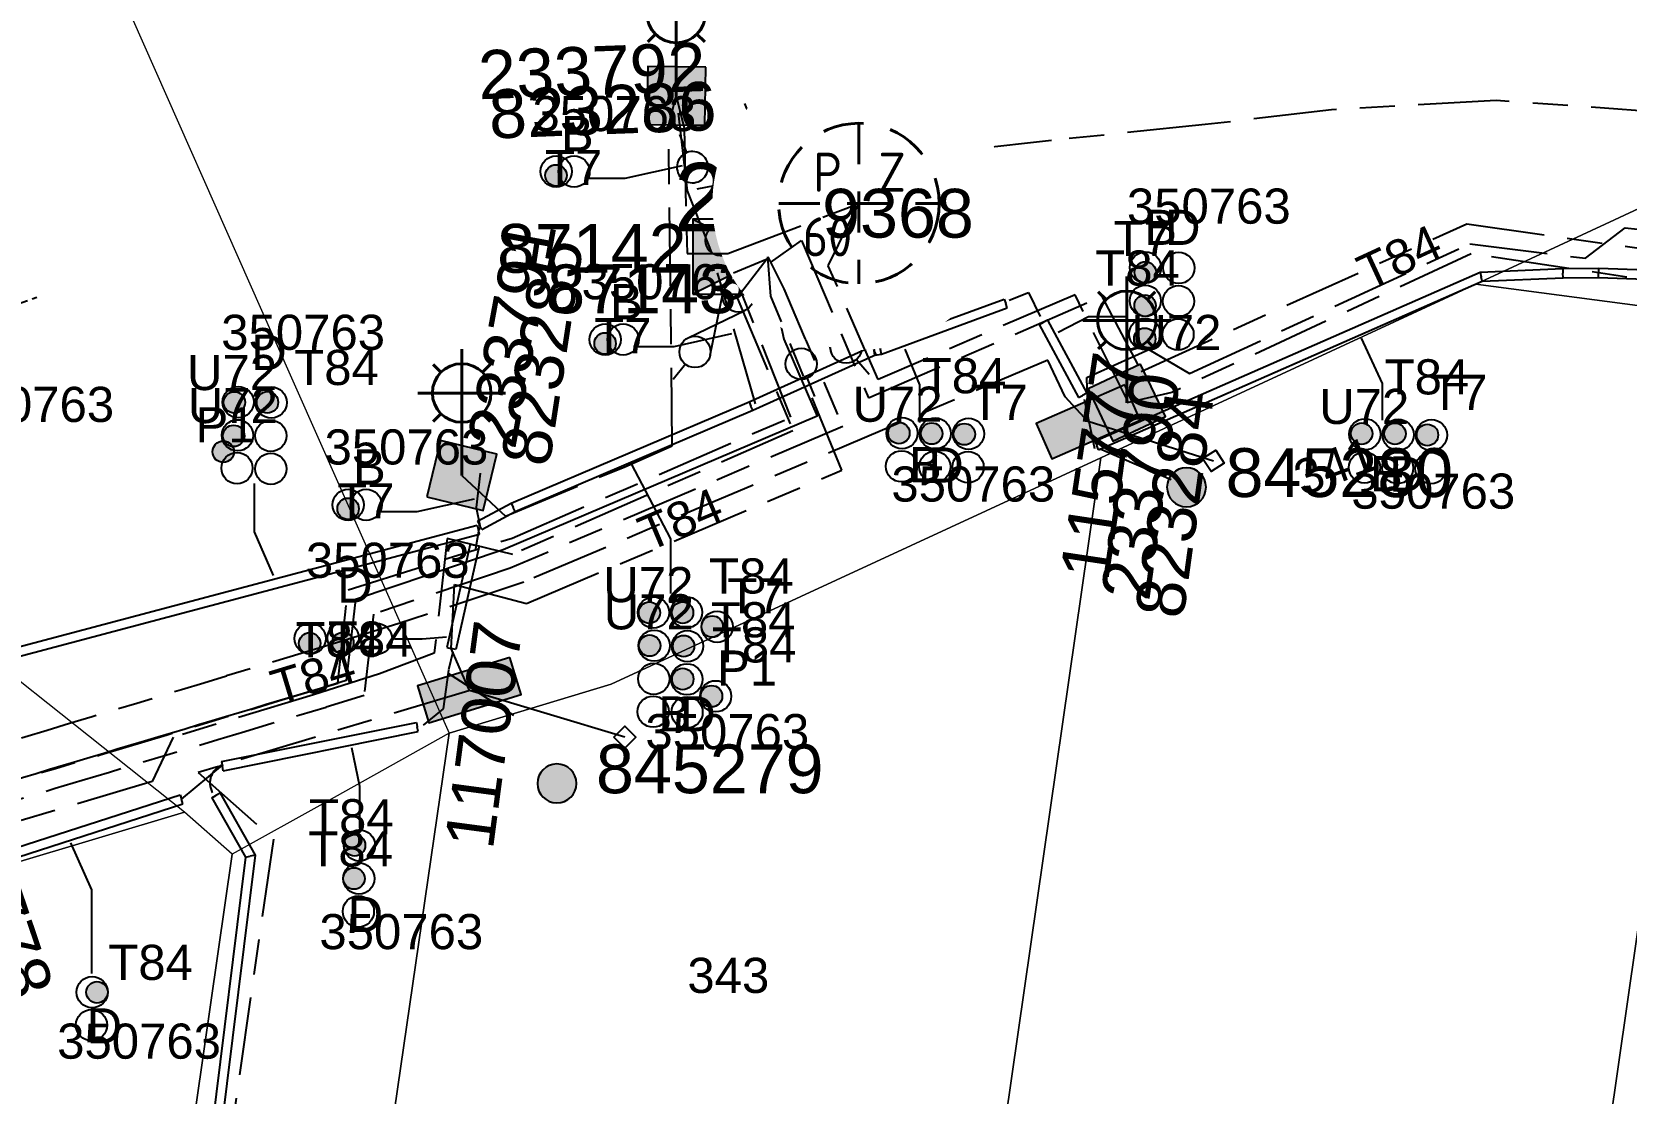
# Model space of a CAD drawing. Header units: metres. Extents: x 259786 to 261372, y 6264838 to 6265913.
# Drawn here: x 260661.5 to 260743.1, y 6265496.1 to 6265550.4 of the extents above; entities that cross this region are included whole.
import ezdxf
from ezdxf.enums import TextEntityAlignment as Align

# ---------------------------------------------------------------- set-up
doc = ezdxf.new("R2010")
doc.units = ezdxf.units.M
for name, pattern in [('Cable Exist UG', [8.2, 4, -1.2, 1.8, -1.2]), ('Dash', [5, 3, -2]), ('DASHED', [0.75, 0.5, -0.25])]:
    doc.linetypes.add(name, pattern=pattern)
doc.layers.get('0').update_dxf_attribs({"color": 6})
doc.layers.add('Cadastre Land Parcels_SP_EXT', color=9, linetype='Continuous', lineweight=5)
doc.layers.add('Cadastre Roads_SP_EXT', color=9, linetype='Continuous', lineweight=5)
for name, color, linetype in [('Duct_SP_EXT', 7, 'Continuous'), ('Equip_HV_EXT', 7, 'Continuous'), ('Equip_LV_EXT', 7, 'Continuous'), ('Equip_SL_EXT', 7, 'Continuous'), ('Equip_SP_SL_EXT', 7, 'Continuous'), ('Mains_HV_EXT', 7, 'Continuous'), ('Mains_LV_EXT', 7, 'Continuous'), ('Mains_SL_EXT', 7, 'Continuous'), ('Services_SP_EXT', 7, 'Continuous'), ('Sub_SP_EXT', 7, 'Continuous'), ('SupportsOH_SP_TR_HV_LV_SL_EXT', 7, 'Continuous'), ('SupportsUG_SP_LV_EXT', 7, 'Continuous'), ('SupportsUG_SP_LV_SL_EXT', 7, 'Continuous'), ('Trench_SP_EXT', 7, 'Continuous')]:
    doc.layers.add(name, color=color, linetype=linetype)
doc.layers.add('UNKNOWN_FEATURES', color=1, linetype='DASHED', plot=False)
doc.styles.add('COLUMN_LABEL', font='arial.ttf')
doc.styles.add('iecARIAL', font='arial.ttf', dxfattribs={"height": 2})
doc.styles.add('IESYMBOL1', font='isocp.shx')
doc.styles.add('POLE_LABEL', font='arial.ttf')
doc.styles.add('SLCP_LABEL', font='arial.ttf', dxfattribs={"height": 3.5})
doc.styles.get("Standard").update_dxf_attribs({"font": 'arial.ttf'})
doc.styles.add('SWITCH_LABEL', font='arial.ttf', dxfattribs={"height": 2.5})
doc.linetypes.add('Cable E UG', pattern='A,6,-0.5,["E",Standard,S=1.7,R=0,X=0.5,Y=-1],-2.9', length=9.4)

# ---------------------------------------------------------------- blocks, each defined once
blk = doc.blocks.new('SUB_PADMOUNT_EXT')
for points in [[(0, 0), (-3.84, 1.92), (-3.84, -1.92)], [(0, 0), (3.84, 1.92), (3.84, -1.92)]]:
    blk.add_hatch(color=256).paths.add_polyline_path(points)
for p, q in [((3.84, 1.92), (-3.84, -1.92)), ((-3.84, 1.92), (3.84, -1.92))]:
    blk.add_line(p, q)
blk.add_lwpolyline([(-3.84, -1.92), (3.84, -1.92), (3.84, 1.92), (-3.84, 1.92)], close=True)
for tag, height, flags, p in [('ASSET_NUM', 3.5, 8, (2, 2)), ('STREET_CODE', 0.2, 9, (1.5, 0)), ('OPERATING_VOLTAGE', 0.2, 9, (1.5, -0.6)), ('ORIENTATION', 0.2, 9, (1.5, -0.8)), ('CONSTRUCTED_VOLTAGE', 0.2, 9, (1.5, -0.2)), ('NO_PHASES', 0.2, 9, (1.5, -0.4)), ('OWNED_BY', 0.2, 9, (1.5, -1)), ('OPERATED_BY', 0.2, 9, (1.5, -1.2)), ('SECONDARY_VOLTAGE', 0.2, 9, (1.5, -1.6)), ('MAINTAINED_BY', 0.2, 9, (1.5, -1.4)), ('STATE', 0.2, 9, (1.5, -1.8)), ('SUBSTATION_TYPE', 0.2, 9, (1.5, -2.2)), ('USAGE', 0.2, 9, (1.5, -2.4)), ('PARENT', 0.2, 9, (1.5, -2)), ('STREETNAME', 0.2, 9, (1.5, -3)), ('SUBURB', 0.2, 9, (1.5, -3.2)), ('LEGEND', 0.2, 9, (1.5, -2.6)), ('LOCATION', 0.2, 9, (1.5, -2.8)), ('Z', 0.2, 1, (1.5, -3.6)), ('NOTES', 0.2, 9, (1.5, -3.4))]:
    blk.add_attdef(tag, text='', height=height, dxfattribs=dict(flags=flags)).set_placement(p, align=Align.MIDDLE_LEFT)
blk = doc.blocks.new('COLUMN_EXT')
blk.add_hatch(color=256).paths.add_polyline_path([(-1.485, 1.485), (-1.485, -1.485), (1.485, -1.485), (1.485, 1.485)])
blk.add_lwpolyline([(-1.485, -1.485), (1.485, -1.485), (1.485, 1.485), (-1.485, 1.485)], close=True)
for tag, height, style, flags, p in [('ASSET_NUM', 2.5, 'COLUMN_LABEL', 8, (2, 2)), ('STRUCTURE_PLANT_NUMBER', 0.2, 'POLE_LABEL', 9, (1.813, 0.031)), ('STREET_CODE', 0.2, 'COLUMN_LABEL', 9, (1.813, -0.2))]:
    blk.add_attdef(tag, text='', height=height, dxfattribs=dict(style=style, flags=flags)).set_placement(p, align=Align.MIDDLE_LEFT)
at = {"flags": 9}
for tag, p in [('OWNED_BY', (1.813, -0.6)), ('STATE', (1.813, -0.8)), ('COLUMN_TYPE', (1.813, -0.4)), ('STREETNAME', (1.813, -1.6)), ('USAGE', (1.813, -1)), ('LEGEND', (1.813, -1.2)), ('LOCATION', (1.813, -1.4)), ('SUBURB', (1.813, -1.8)), ('NOTES', (1.813, -2))]:
    blk.add_attdef(tag, text='', height=0.2, dxfattribs=at).set_placement(p, align=Align.MIDDLE_LEFT)
at = {"flags": 1}
blk.add_attdef('Z', (1.813, -2.351), '', height=0.2, dxfattribs=at)
blk = doc.blocks.new('PILLAR_EXT')
blk.add_hatch(color=256).paths.add_polyline_path([(-2.475, 0.99), (-2.475, -0.99), (2.475, -0.99), (2.475, 0.99)])
blk.add_lwpolyline([(-2.475, -0.99), (2.475, -0.99), (2.475, 0.99), (-2.475, 0.99)], close=True)
at = {"style": 'iecARIAL', "flags": 8}
blk.add_attdef('ASSET_NUM', (1.5, 3.5), '', height=2.5, dxfattribs=at)
for tag, p, flags in [('OWNED_BY', (0, -0.2), 9), ('STATE', (0, -0.4), 9), ('SUPPORT_TYPE', (0, -0.6), 9), ('USAGE', (0, -0.8), 9), ('LEGEND', (0, -1), 9), ('STREETNAME', (0, -1.8), 9), ('LOCATION', (0, -1.2), 9), ('NOTES', (0, -1.4), 9), ('PARENT', (0, -1.6), 9), ('SUBURB', (0, -2), 1)]:
    blk.add_attdef(tag, p, '', height=0.2, dxfattribs=dict(flags=flags))
blk = doc.blocks.new('DUCT_EXT')
blk.add_circle((0, 0.8), 0.8)
at = {"flags": 1}
blk.add_attdef('Z', (0, 0), '', height=0.2, dxfattribs=at)
at = {"flags": 9}
for tag, p in [('DUCT_CODE', (0, 0)), ('XSECT_TYPE', (0, -0.2)), ('STATE', (0, -0.6)), ('FB_REFERENCE', (0, -0.4)), ('NOTES', (0, -0.8))]:
    blk.add_attdef(tag, text='', height=0.2, dxfattribs=at).set_placement(p, align=Align.MIDDLE_LEFT)
blk = doc.blocks.new('SL_LANTERN_EXT')
at = {"lineweight": 40}
for p, q in [((0, 1.968), (0, 6.468)), ((-1.459, 5.676), (-1.061, 5.278)), ((1.458, 5.676), (1.06, 5.278)), ((-2.25, 4.218), (2.25, 4.218)), ((-1.459, 2.759), (-1.061, 3.157)), ((0, 0), (0, 2.721)), ((1.458, 2.759), (1.06, 3.157))]:
    blk.add_line(p, q, dxfattribs=at)
blk.add_circle((0, 4.218), 1.5, dxfattribs=at)
at = {"style": 'iecARIAL', "flags": 8}
blk.add_attdef('ASSET_NUM', (1.5, 1.5), '', height=2.5, dxfattribs=at)
for tag, p, height, flags in [('CONSTRUCTED_VOLTAGE', (0.981, -0.653), 0.2, 9), ('CONTROL_TYPE', (0.981, -0.853), 0.2, 9), ('LNUMBER', (2.181, -3.253), 2.5, 8), ('OPERATING_VOLTAGE', (0.981, -1.653), 0.2, 9), ('LANTERN_PURPOSE', (0.981, -1.053), 0.2, 9), ('LANTERN_TYPE', (0.981, -1.253), 0.2, 9), ('NO_PHASES', (0.981, -1.453), 0.2, 9), ('ORIENTATION', (0.981, -1.853), 0.2, 9), ('OWNED_BY', (0.981, -2.053), 0.2, 9), ('STATE', (0.981, -2.253), 0.2, 9), ('USAGE', (0.981, -2.453), 0.2, 9), ('CEXIST', (0.981, -2.653), 0.2, 9), ('CNEW', (0.981, -2.853), 0.2, 9), ('CNUMBER', (0.981, -3.053), 0.2, 9), ('CREMOVE', (0.981, -3.253), 0.2, 9), ('CREPLACE', (0.981, -3.453), 0.2, 9), ('LKINGHEIGHT', (0.981, -3.653), 0.2, 9), ('LBRACKET', (0.981, -3.853), 0.2, 9), ('LBRACKETVOCAB', (0.981, -4.053), 0.2, 9), ('LCATEGORY', (0.981, -4.253), 0.2, 9), ('LCHARGE1', (0.981, -4.453), 0.2, 9), ('LCHARGE1PERCENT', (0.981, -4.653), 0.2, 9), ('LCHARGE2', (0.981, -4.853), 0.2, 9), ('LCHARGE2PERCENT', (0.981, -5.053), 0.2, 9), ('LCHARGE3', (0.981, -5.253), 0.2, 9), ('LCHARGE3PERCENT', (0.981, -5.453), 0.2, 9), ('LEXIST', (0.981, -5.653), 0.2, 9), ('LLAMP', (0.981, -5.853), 0.2, 9), ('LLAMPVOCAB', (0.981, -6.053), 0.2, 9), ('LMAST', (0.981, -6.253), 0.2, 9), ('LMASTVOCAB', (0.981, -6.453), 0.2, 9), ('LNEW', (0.981, -6.653), 0.2, 9), ('LANTNUMBER', (0.981, -6.853), 0.2, 9), ('LOUTREACH', (0.981, -7.253), 0.2, 9), ('LOUTREACHVOCAB', (0.981, -7.453), 0.2, 9), ('LRATECODE', (0.981, -7.653), 0.2, 9), ('LREMOVE', (0.981, -7.853), 0.2, 9), ('LREPLACE', (0.981, -8.053), 0.2, 9), ('LTYPE', (0.981, -8.253), 0.2, 9), ('LTYPEVOCAB', (0.981, -8.453), 0.2, 9), ('LEGEND', (0.981, -8.653), 0.2, 9), ('LOCATION', (0.981, -8.853), 0.2, 9), ('NOTES', (0.981, -9.053), 0.2, 9), ('STREETNAME', (0.981, -9.253), 0.2, 9), ('SUBURB', (0.981, -9.453), 0.2, 1)]:
    blk.add_attdef(tag, p, '', height=height, dxfattribs=dict(flags=flags))
blk = doc.blocks.new('CCP_EXT')
at = {"flags": 9}
for tag, p in [('USAGE', (0, -1.2)), ('LEGEND', (0, -1.4)), ('LIFE_SUPPORT', (0, -1.6)), ('STATE', (0, -1.8)), ('NOTES', (0, -2))]:
    blk.add_attdef(tag, text='', height=0.2, dxfattribs=at).set_placement(p, align=Align.MIDDLE_LEFT)
blk.add_wipeout([(0, 0.566), (0.566, 0), (0, -0.566), (-0.566, 0)])
blk.add_lwpolyline([(-0.566, 0), (0, 0.566), (0.566, 0), (0, -0.566), (-0.566, 0)])
at = {"flags": 1}
blk.add_attdef('Z', (0, 0), '', height=0.2, dxfattribs=at)
at = {"flags": 9}
for tag, p in [('CCP_TYPE', (0, 0)), ('OPERATING_VOLTAGE', (0, -0.6)), ('ORIENTATION', (0, -0.8)), ('CONSTRUCTED_VOLTAGE', (0, -0.2)), ('NO_PHASES', (0, -0.4)), ('OWNED_BY', (0, -1))]:
    blk.add_attdef(tag, text='', height=0.2, dxfattribs=at).set_placement(p, align=Align.MIDDLE_LEFT)
blk = doc.blocks.new('POLE_EXT')
blk.add_hatch(color=256).paths.add_polyline_path([(-1, 0, 1), (1, 0, 1)])
blk.add_lwpolyline([(-1, 0, 1), (1, 0, 1)], format="xyb", close=True)
for tag, height, flags, p in [('pNumber', 2.5, 8, (-17.84, 2.067)), ('OWNED_BY', 0.2, 9, (1.355, -0.4)), ('SPECIAL_USE', 0.2, 9, (1.355, -0.8)), ('PARENT', 0.2, 9, (1.355, -0.6)), ('cLV', 0.2, 9, (1.355, -1.4)), ('STATE', 0.2, 9, (1.355, -1)), ('hDepth', 0.2, 9, (1.355, -1.6)), ('USAGE', 0.2, 9, (1.355, -1.2)), ('cHV', 0.2, 9, (1.355, -2)), ('hDia', 0.2, 9, (1.355, -1.8)), ('LBRACKET', 0.2, 9, (1.355, -2.2)), ('LExisting', 0.2, 9, (1.355, -2.4)), ('LANTNUMBER', 0.2, 9, (1.355, -2.6)), ('LOther', 0.2, 9, (1.355, -2.8)), ('LRemove', 0.2, 9, (1.355, -3)), ('LEGEND', 0.2, 9, (1.355, -3.2)), ('cLinedev', 0.2, 9, (1.355, -3.4)), ('pExisting', 0.2, 9, (1.355, -3.8)), ('LOCATION', 0.2, 9, (1.355, -3.6)), ('PFNUMBER', 0.2, 9, (1.355, -4)), ('pFooting', 0.2, 9, (1.355, -4.4)), ('pNew', 0.2, 9, (1.355, -4.6)), ('pRelocate', 0.2, 9, (1.355, -5)), ('NEWPFNUMBER', 0.2, 9, (1.355, -4.2)), ('pRemove', 0.2, 9, (1.355, -5.2)), ('pReplace', 0.2, 9, (1.355, -5.4)), ('pStay', 0.2, 9, (1.355, -5.6)), ('pType', 0.2, 9, (1.355, -5.8)), ('cspan', 0.2, 9, (1.355, -6)), ('STREETNAME', 0.2, 9, (1.355, -6.2)), ('SUBURB', 0.2, 9, (1.355, -6.4)), ('NOTES', 0.2, 9, (1.355, -6.6)), ('OPERATED_BY', 0.2, 9, (1.355, -7.014)), ('MAINTAINED_BY', 0.2, 9, (1.355, -6.814))]:
    blk.add_attdef(tag, text='', height=height, dxfattribs=dict(flags=flags)).set_placement(p, align=Align.MIDDLE_LEFT)
at = {"style": 'POLE_LABEL'}
for tag, height, flags, p in [('ASSET_NUM', 2.5, 8, (2, 2)), ('STRUCTURE_PLANT_NUMBER', 0.2, 9, (1.355, 0.028)), ('STREET_CODE', 0.2, 9, (1.355, -0.2))]:
    blk.add_attdef(tag, text='', height=height, dxfattribs=dict(at, flags=flags)).set_placement(p, align=Align.MIDDLE_LEFT)
at = {"flags": 1}
blk.add_attdef('Z', (1.355, -7.328), '', height=0.2, dxfattribs=at)
blk = doc.blocks.new('LV_UG_DFUSE_CLOSED_EXT')
for points in [[(1, 0), (0, 0)], [(5.04, 0.726), (2.156, -0.717)], [(5.049, -0.707), (2.156, 0.717)], [(6.2, 0.013), (7.2, 0.013)]]:
    blk.add_lwpolyline(points)
for centre in [(1.8, 0), (5.4, 0.011)]:
    blk.add_circle(centre, 0.8)
at = {"flags": 9}
for tag, p in [('ACTUAL_STATUS', (0, 0)), ('OPERATING_VOLTAGE', (0, -0.6)), ('ORIENTATION', (0, -0.8)), ('CONSTRUCTED_VOLTAGE', (0, -0.2)), ('NO_PHASES', (0, -0.4)), ('STATE', (0, -1)), ('SWITCH_TYPE', (0, -1.2)), ('USAGE', (0, -1.4)), ('NOTES', (0, -1.6))]:
    blk.add_attdef(tag, text='', height=0.2, dxfattribs=at).set_placement(p, align=Align.MIDDLE_LEFT)
at = {"flags": 1}
blk.add_attdef('Z', (0, 0), '', height=0.2, dxfattribs=at)
blk = doc.blocks.new('LV_UG_DFUSE_OPEN_EXT')
for points in [[(1, 0), (0, 0)], [(6.2, 0.013), (7.2, 0.013)]]:
    blk.add_lwpolyline(points)
for centre in [(1.8, 0), (5.4, 0.011)]:
    blk.add_circle(centre, 0.8)
at = {"flags": 9}
for tag, p in [('ACTUAL_STATUS', (0, 0)), ('OPERATING_VOLTAGE', (0, -0.6)), ('ORIENTATION', (0, -0.8)), ('CONSTRUCTED_VOLTAGE', (0, -0.2)), ('NO_PHASES', (0, -0.4)), ('STATE', (0, -1)), ('SWITCH_TYPE', (0, -1.2)), ('USAGE', (0, -1.4)), ('NOTES', (0, -1.6))]:
    blk.add_attdef(tag, text='', height=0.2, dxfattribs=at).set_placement(p, align=Align.MIDDLE_LEFT)
at = {"flags": 1}
blk.add_attdef('Z', (0, 0), '', height=0.2, dxfattribs=at)
blk = doc.blocks.new('SWG_HOLEC_SU_EXT')
blk.add_line((1.8, -2), (5.8, -2))
for points in [[(1, 0), (0, 0)], [(6.6, 0), (7.6, 0)]]:
    blk.add_lwpolyline(points)
for points in [[(1.8, -0.8, 1), (1.8, 0.8, 1)], [(5.8, -0.8, 1), (5.8, 0.8, 1)]]:
    blk.add_lwpolyline(points, format="xyb", close=True)
at = {"style": 'SWITCH_LABEL', "flags": 8}
blk.add_attdef('ASSET_NUM', text='', height=2.5, rotation=179.95437, dxfattribs=at).set_placement((-2.4, 0), align=Align.MIDDLE_LEFT)
at = {"flags": 1}
blk.add_attdef('Z', (0, 0), '', height=0.2, dxfattribs=at)
at = {"flags": 9}
for tag, p in [('ACTUAL_STATUS', (0, -0.4)), ('CONSTRUCTED_VOLTAGE', (0, -0.6)), ('NO_PHASES', (0, -0.8)), ('OPERATING_VOLTAGE', (0, -1)), ('ORIENTATION', (0, -1.2)), ('OWNED_BY', (0, -1.4)), ('PARENT', (0, -1.6)), ('STATE', (0, -1.8)), ('SWITCH_TYPE', (0, -2)), ('USAGE', (0, -2.2)), ('LOCATION', (0, -2.4)), ('STREETNAME', (0, -2.6)), ('SUBURB', (0, -2.8)), ('NOTES', (0, -3))]:
    blk.add_attdef(tag, text='', height=0.2, dxfattribs=at).set_placement(p, align=Align.MIDDLE_LEFT)
at = {"style": 'SWITCH_LABEL', "flags": 9}
blk.add_attdef('STREET_CODE', text='', height=0.2, dxfattribs=at).set_placement((0, -0.2), align=Align.MIDDLE_LEFT)
blk = doc.blocks.new('CABLE_LARGE_EXT')
h = blk.add_hatch(color=256)
edge = h.paths.add_edge_path()
edge.add_arc((0, 0.55), 0.55, 0, 360)
blk.add_circle((0, 0.55), 0.55)
at = {"flags": 1}
blk.add_attdef('Z', (0, 0), '', height=0.2, dxfattribs=at)
at = {"flags": 9}
for tag, p in [('COND_CODE', (0, 0)), ('XSECT_SIZE', (0, -0.6)), ('STATE', (0, -0.4)), ('FB_REFERENCE', (0, -0.2)), ('NOTES', (0, -0.8))]:
    blk.add_attdef(tag, text='', height=0.2, dxfattribs=at).set_placement(p, align=Align.MIDDLE_LEFT)
blk = doc.blocks.new('SLCP_ZELL_EXT')
blk.add_wipeout([(-0.236, 7.5), (-0.706, 7.47), (-1.174, 7.411), (-1.637, 7.323), (-2.093, 7.206), (-2.542, 7.06), (-2.98, 6.887), (-3.407, 6.686), (-3.82, 6.459), (-4.218, 6.206), (-4.599, 5.929), (-4.962, 5.629), (-5.306, 5.306), (-5.629, 4.962), (-5.929, 4.599), (-6.206, 4.218), (-6.459, 3.82), (-6.686, 3.407), (-6.887, 2.98), (-7.06, 2.542), (-7.206, 2.093), (-7.323, 1.637), (-7.411, 1.174), (-7.47, 0.706), (-7.5, 0.236), (-7.5, -0.236), (-7.47, -0.706), (-7.411, -1.174), (-7.323, -1.637), (-7.206, -2.093), (-7.06, -2.542), (-6.887, -2.98), (-6.686, -3.407), (-6.459, -3.82), (-6.206, -4.218), (-5.929, -4.599), (-5.629, -4.962), (-5.306, -5.306), (-4.962, -5.629), (-4.599, -5.929), (-4.218, -6.206), (-3.82, -6.459), (-3.407, -6.686), (-2.98, -6.887), (-2.542, -7.06), (-2.093, -7.206), (-1.637, -7.323), (-1.174, -7.411), (-0.706, -7.47), (-0.236, -7.5), (0.236, -7.5), (0.706, -7.47), (1.174, -7.411), (1.637, -7.323), (2.093, -7.206), (2.542, -7.06), (2.98, -6.887), (3.407, -6.686), (3.82, -6.459), (4.218, -6.206), (4.599, -5.929), (4.962, -5.629), (5.306, -5.306), (5.629, -4.962), (5.929, -4.599), (6.206, -4.218), (6.459, -3.82), (6.686, -3.407), (6.887, -2.98), (7.06, -2.542), (7.206, -2.093), (7.323, -1.637), (7.411, -1.174), (7.47, -0.706), (7.5, -0.236), (7.5, 0.236), (7.47, 0.706), (7.411, 1.174), (7.323, 1.637), (7.206, 2.093), (7.06, 2.542), (6.887, 2.98), (6.686, 3.407), (6.459, 3.82), (6.206, 4.218), (5.929, 4.599), (5.629, 4.962), (5.306, 5.306), (4.962, 5.629), (4.599, 5.929), (4.218, 6.206), (3.82, 6.459), (3.407, 6.686), (2.98, 6.887), (2.542, 7.06), (2.093, 7.206), (1.637, 7.323), (1.174, 7.411), (0.706, 7.47), (0.236, 7.5)])
at = {"linetype": 'Dash', "lineweight": 40, "ltscale": 0.7}
for p, q in [((0, 4.109), (0, -4.109)), ((-4.109, 0), (4.109, 0))]:
    blk.add_line(p, q, dxfattribs=at)
blk.add_circle((0, 0), 4.109, dxfattribs=at)
at = {"lineweight": 40, "style": 'IESYMBOL1'}
for s, p in [('P', (-1.604, 0)), ('Z', (1.702, 0)), ('60', (-1.612, -3.312))]:
    blk.add_text(s, height=2, dxfattribs=at).set_placement(p, align=Align.BOTTOM_CENTER)
at = {"style": 'SLCP_LABEL'}
for tag, height, flags, p in [('ASSET_NUM', 2.5, 8, (2, 2)), ('STREET_CODE', 0.2, 9, (0, -0.2))]:
    blk.add_attdef(tag, text='', height=height, dxfattribs=dict(at, flags=flags)).set_placement(p, align=Align.MIDDLE_LEFT)
at = {"flags": 1}
blk.add_attdef('Z', (0, 0), '', height=0.2, dxfattribs=at)
at = {"flags": 9}
for tag, p in [('CONSTRUCTED_VOLTAGE', (0, -0.4)), ('CONTROL_TYPE', (0, -0.6)), ('NO_PHASES', (0, -0.8)), ('OPERATING_VOLTAGE', (0, -1)), ('ORIENTATION', (0, -1.2)), ('OWNED_BY', (0, -1.4)), ('USAGE', (0, -1.6)), ('STATE', (0, -2)), ('LOCATION', (0, -1.8)), ('NOTES', (0, -2.2))]:
    blk.add_attdef(tag, text='', height=0.2, dxfattribs=at).set_placement(p, align=Align.MIDDLE_LEFT)

msp = doc.modelspace()

# ---------------------------------------------------------------- linework, layer by layer
at = {"layer": 'Cadastre Land Parcels_SP_EXT', "linetype": 'Continuous'}
for points in [[(260748.951, 6265540.846), (260749.084, 6265541.722), (260745.285, 6265542.094), (260742.541, 6265540.816), (260735.432, 6265537.522), (260748.232, 6265535.831), (260748.951, 6265540.846)], [(260740.704, 6265483.316), (260742.284, 6265494.339), (260748.232, 6265535.831), (260735.432, 6265537.522), (260716.236, 6265528.63), (260708.712, 6265476.426), (260740.704, 6265483.316)], [(260768.281, 6265532.849), (260748.232, 6265535.831), (260742.284, 6265494.339), (260762.206, 6265491.397), (260768.281, 6265532.849)], [(260708.712, 6265476.426), (260716.236, 6265528.63), (260691.153, 6265517.026), (260682.851, 6265514.526), (260676.321, 6265469.468), (260708.712, 6265476.426)], [(260671.753, 6265508.314), (260669.304, 6265510.47), (260638.067, 6265501.126), (260647.625, 6265469.255), (260666.962, 6265475.089), (260671.753, 6265508.314)]]:
    msp.add_lwpolyline(points, close=True, dxfattribs=at)
at = {"layer": 'Cadastre Roads_SP_EXT', "linetype": 'Continuous'}
msp.add_lwpolyline([(260669.304, 6265510.47), (260653.877, 6265522.74), (260634.649, 6265538.034), (260595.058, 6265519.713), (260516.408, 6265496.573), (260528.885, 6265482.881), (260539.441, 6265471.298), (260540.366, 6265471.755), (260541.32, 6265472.149), (260542.298, 6265472.479), (260548.701, 6265474.393), (260557.464, 6265477.016), (260567.396, 6265479.987), (260577.618, 6265483.044), (260587.549, 6265486.015), (260597.77, 6265489.072), (260607.7, 6265492.042), (260617.923, 6265495.095), (260638.067, 6265501.126), (260669.304, 6265510.47)], close=True, dxfattribs=at)
msp.add_lwpolyline([(260608.452, 6265398.071), (260629.062, 6265407.991), (260670.1, 6265427.697), (260671.014, 6265432.948), (260672.993, 6265446.535), (260675.829, 6265466.073), (260676.321, 6265469.468), (260676.321, 6265469.468), (260682.851, 6265514.526), (260676.533, 6265510.989), (260671.753, 6265508.314), (260666.962, 6265475.089), (260662.429, 6265443.874), (260659.24, 6265439.53), (260648.25, 6265434.242), (260629.558, 6265425.253), (260611.687, 6265416.658)], dxfattribs=at)
at = {"layer": 'Duct_SP_EXT'}
for p, q in [((260735.654, 6265538.137), (260739.888, 6265538.32)), ((260735.654, 6265538.137), (260735.709, 6265537.9)), ((260739.888, 6265538.32), (260741.723, 6265538.337)), ((260739.888, 6265538.32), (260739.894, 6265538.08)), ((260739.901, 6265537.84), (260739.894, 6265538.08)), ((260741.717, 6265537.857), (260741.72, 6265538.097)), ((260741.723, 6265538.337), (260741.72, 6265538.097)), ((260741.723, 6265538.337), (260744.178, 6265538.259)), ((260735.764, 6265537.662), (260735.709, 6265537.9)), ((260735.764, 6265537.662), (260739.901, 6265537.84)), ((260739.901, 6265537.84), (260741.717, 6265537.857)), ((260741.717, 6265537.857), (260744.102, 6265537.781)), ((260704.882, 6265534.405), (260711.275, 6265536.748)), ((260705, 6265533.937), (260711.441, 6265536.298)), ((260711.275, 6265536.748), (260711.358, 6265536.523)), ((260711.441, 6265536.298), (260711.358, 6265536.523)), ((260713.069, 6265535.443), (260713.28, 6265535.557)), ((260713.491, 6265535.671), (260713.28, 6265535.557)), ((260713.491, 6265535.671), (260715.506, 6265531.931)), ((260713.069, 6265535.443), (260715.083, 6265531.704)), ((260698.214, 6265531.494), (260704.526, 6265534.344)), ((260698.411, 6265531.057), (260704.724, 6265533.907)), ((260704.526, 6265534.344), (260704.625, 6265534.126)), ((260704.591, 6265534.363), (260704.882, 6265534.405)), ((260704.591, 6265534.363), (260704.625, 6265534.126)), ((260704.724, 6265533.907), (260704.625, 6265534.126)), ((260704.659, 6265533.888), (260704.625, 6265534.126)), ((260704.659, 6265533.888), (260705, 6265533.937)), ((260704.882, 6265534.405), (260704.941, 6265534.171)), ((260705, 6265533.937), (260704.941, 6265534.171)), ((260686.029, 6265526.298), (260698.219, 6265531.496)), ((260698.214, 6265531.494), (260698.313, 6265531.275)), ((260698.219, 6265531.496), (260698.313, 6265531.275)), ((260715.083, 6265531.704), (260715.295, 6265531.817)), ((260715.506, 6265531.931), (260715.295, 6265531.817)), ((260686.237, 6265525.865), (260698.407, 6265531.055)), ((260698.407, 6265531.055), (260698.313, 6265531.275)), ((260698.411, 6265531.057), (260698.313, 6265531.275)), ((260715.921, 6265529.478), (260716.017, 6265529.258)), ((260716.114, 6265529.038), (260716.017, 6265529.258)), ((260684.308, 6265525.374), (260686.029, 6265526.298)), ((260684.535, 6265524.951), (260686.237, 6265525.865)), ((260686.029, 6265526.298), (260686.133, 6265526.081)), ((260686.237, 6265525.865), (260686.133, 6265526.081)), ((260684.293, 6265525.161), (260655.751, 6265517.582)), ((260684.293, 6265525.161), (260684.355, 6265524.929)), ((260684.308, 6265525.374), (260684.421, 6265525.163)), ((260684.416, 6265524.697), (260684.355, 6265524.929)), ((260684.535, 6265524.951), (260684.421, 6265525.163)), ((260684.416, 6265524.697), (260655.874, 6265517.118)), ((260683.925, 6265524.197), (260682.733, 6265518.91)), ((260684.393, 6265524.091), (260683.201, 6265518.804)), ((260683.925, 6265524.197), (260684.159, 6265524.144)), ((260684.393, 6265524.091), (260684.159, 6265524.144)), ((260682.733, 6265518.91), (260682.967, 6265518.857)), ((260683.201, 6265518.804), (260682.967, 6265518.857)), ((260671.194, 6265513.065), (260681.178, 6265515.071)), ((260681.178, 6265515.071), (260681.225, 6265514.836)), ((260671.289, 6265512.595), (260681.273, 6265514.6)), ((260681.273, 6265514.6), (260681.225, 6265514.836)), ((260671.194, 6265513.065), (260671.242, 6265512.83)), ((260671.289, 6265512.595), (260671.242, 6265512.83)), ((260656.01, 6265507.145), (260669.078, 6265511.36)), ((260669.078, 6265511.36), (260669.151, 6265511.132)), ((260669.225, 6265510.904), (260669.151, 6265511.132)), ((260670.705, 6265511.211), (260670.913, 6265511.329)), ((260670.705, 6265511.211), (260672.426, 6265508.177)), ((260671.122, 6265511.448), (260670.913, 6265511.329)), ((260671.122, 6265511.448), (260672.922, 6265508.276)), ((260656.157, 6265506.688), (260669.225, 6265510.904)), ((260672.426, 6265508.177), (260667.618, 6265469.437)), ((260672.922, 6265508.276), (260668.095, 6265469.378)), ((260672.426, 6265508.177), (260672.674, 6265508.226)), ((260672.922, 6265508.276), (260672.674, 6265508.226))]:
    msp.add_line(p, q, dxfattribs=at)
for points in [[(260689.78, 6265542.941), (260691.862, 6265542.941), (260694.81, 6265543.602)], [(260717.532, 6265535.849), (260715.591, 6265535.849), (260714.042, 6265535.034)], [(260692.295, 6265534.331), (260694.377, 6265534.331), (260697.325, 6265534.991)], [(260730.654, 6265530.547), (260730.654, 6265532.431), (260729.579, 6265534.756)], [(260706.963, 6265530.431), (260706.963, 6265532.352), (260706.21, 6265534.195)], [(260694.214, 6265521.672), (260694.214, 6265524.477), (260692.197, 6265528.321)], [(260672.863, 6265527.299), (260672.863, 6265524.83), (260673.846, 6265522.595)], [(260679.132, 6265525.867), (260681.214, 6265525.867), (260684.162, 6265526.528)], [(260680.051, 6265519.352), (260681.472, 6265519.352), (260682.716, 6265519.457)], [(260678.275, 6265509.672), (260678.275, 6265511.784), (260677.868, 6265513.767)], [(260664.56, 6265502.212), (260664.56, 6265506.5), (260663.476, 6265508.896)]]:
    msp.add_lwpolyline(points, dxfattribs=at)
at = {"layer": 'Mains_LV_EXT', "linetype": 'Cable Exist UG'}
for points in [[(260715.589, 6265530.494), (260715.509, 6265532.739), (260715.509, 6265532.739), (260718.684, 6265534.175), (260720.77, 6265532.937), (260720.77, 6265532.937), (260735.12, 6265539.582), (260741.044, 6265538.844), (260743.083, 6265540.403), (260743.083, 6265540.403), (260745.972, 6265540.081), (260748.685, 6265537.69)], [(260683.864, 6265516.695), (260670, 6265512.505), (260670, 6265512.505), (260673.853, 6265509.096), (260667.842, 6265467.219), (260671.82, 6265466.406)]]:
    msp.add_lwpolyline(points, dxfattribs=at)
at = {"layer": 'Mains_SL_EXT', "linetype": 'Cable Exist UG'}
for points in [[(260683.499, 6265527.724), (260685.735, 6265525.636), (260691.813, 6265528.152), (260694.281, 6265529.236), (260694.095, 6265545.63), (260694.488, 6265547.161)], [(260750.267, 6265537.297), (260748.309, 6265537.118), (260748.309, 6265537.118), (260735.196, 6265539.066), (260719.857, 6265531.96), (260717.556, 6265531.445)]]:
    msp.add_lwpolyline(points, dxfattribs=at)
at = {"layer": 'Trench_SP_EXT', "linetype": 'Cable Exist UG'}
for points in [[(260696.325, 6265539.081), (260695.065, 6265542.301), (260694.488, 6265547.161)], [(260775.174, 6265541.123), (260767.034, 6265542.875), (260758.462, 6265544.508), (260750.055, 6265545.772), (260745.327, 6265546.288), (260736.482, 6265546.926), (260728.034, 6265546.44), (260721.575, 6265545.686), (260713.696, 6265544.876), (260707.852, 6265544.218), (260702.424, 6265543.677), (260695.065, 6265542.301)], [(260698.55, 6265531.379), (260696.325, 6265539.081)], [(260711.531, 6265536.695), (260712.525, 6265537.087), (260713.127, 6265535.867)], [(260703.943, 6265536.138), (260704.941, 6265534.171)], [(260715.37, 6265531.622), (260715.897, 6265529.107)], [(260716.153, 6265529.107), (260720.274, 6265527.324)], [(260684.447, 6265527.828), (260684.24, 6265526.081), (260684.421, 6265525.163)], [(260684.206, 6265523.883), (260684.406, 6265525.075)], [(260683.046, 6265518.677), (260682.816, 6265517.766)], [(260682.83, 6265517.751), (260682.55, 6265515.769), (260681.527, 6265514.926)], [(260682.776, 6265517.606), (260686.652, 6265515.123)], [(260669.151, 6265511.132), (260671.249, 6265512.886)]]:
    msp.add_lwpolyline(points, dxfattribs=at)
msp.add_lwpolyline([(260670.731, 6265511.488, -0.45313), (260671.217, 6265512.876)], format="xyb", dxfattribs=at)
at = {"layer": 'UNKNOWN_FEATURES'}
msp.add_lwpolyline([(260658.67, 6265535.766), (260661.748, 6265536.846)], dxfattribs=at)

# ---------------------------------------------------------------- block references
at = {"layer": 'Duct_SP_EXT'}
for name, p in [('DUCT_EXT', (260688.333, 6265542.488)), ('CABLE_LARGE_EXT', (260688.33, 6265542.537)), ('DUCT_EXT', (260689.252, 6265542.488)), ('CABLE_LARGE_EXT', (260718.511, 6265537.571)), ('CABLE_LARGE_EXT', (260718.496, 6265535.866)), ('DUCT_EXT', (260690.849, 6265533.878)), ('DUCT_EXT', (260691.767, 6265533.878)), ('CABLE_LARGE_EXT', (260690.845, 6265533.927)), ('DUCT_EXT', (260677.686, 6265525.415)), ('CABLE_LARGE_EXT', (260677.682, 6265525.463)), ('DUCT_EXT', (260678.604, 6265525.415)), ('CABLE_LARGE_EXT', (260675.716, 6265518.569)), ('CABLE_LARGE_EXT', (260677.415, 6265518.592))]:
    msp.add_blockref(name, p, dxfattribs=at)
for name, p, rotation in [('DUCT_EXT', (260718.511, 6265537.571), 359.2003995507275), ('DUCT_EXT', (260720.211, 6265537.547), 359.2003995507275), ('DUCT_EXT', (260718.496, 6265535.866), 359.2003995507275), ('DUCT_EXT', (260720.196, 6265535.842), 359.2003995507275), ('DUCT_EXT', (260718.472, 6265534.166), 359.2003995507275), ('DUCT_EXT', (260720.172, 6265534.143), 359.2003995507275), ('CABLE_LARGE_EXT', (260718.472, 6265534.166), 359.2003995507275), ('DUCT_EXT', (260671.247, 6265531.488), 269.1468698637269), ('DUCT_EXT', (260672.946, 6265531.463), 269.1468698637269), ('CABLE_LARGE_EXT', (260671.304, 6265531.468), 269.1468698637269), ('CABLE_LARGE_EXT', (260673.003, 6265531.463), 269.8455643161562), ('DUCT_EXT', (260671.221, 6265529.788), 269.1468698637269), ('DUCT_EXT', (260672.921, 6265529.763), 269.1468698637269), ('DUCT_EXT', (260705.248, 6265529.898), 269.2003578225687), ('DUCT_EXT', (260706.948, 6265529.874), 269.2003578225687), ('DUCT_EXT', (260708.652, 6265529.859), 269.2003578225687), ('DUCT_EXT', (260728.954, 6265529.837), 269.2003578225687), ('DUCT_EXT', (260730.654, 6265529.814), 269.2003578225687), ('DUCT_EXT', (260732.359, 6265529.798), 269.2003578225687), ('CABLE_LARGE_EXT', (260671.274, 6265529.755), 269.1468698637269), ('CABLE_LARGE_EXT', (260705.337, 6265529.897), 269.2003578225687), ('CABLE_LARGE_EXT', (260707.016, 6265529.866), 269.9999582784828), ('CABLE_LARGE_EXT', (260708.693, 6265529.832), 269.9999582784828), ('CABLE_LARGE_EXT', (260729.034, 6265529.862), 270.0000000166751), ('CABLE_LARGE_EXT', (260730.743, 6265529.855), 269.9999582784828), ('CABLE_LARGE_EXT', (260732.406, 6265529.794), 269.9999582784828), ('CABLE_LARGE_EXT', (260670.738, 6265528.933), 269.9999999999998), ('DUCT_EXT', (260705.224, 6265528.198), 269.2003578225687), ('DUCT_EXT', (260706.924, 6265528.174), 269.2003578225687), ('DUCT_EXT', (260708.629, 6265528.159), 269.2003578225687), ('DUCT_EXT', (260728.931, 6265528.137), 269.2003578225687), ('DUCT_EXT', (260671.193, 6265528.096), 269.8455643161562), ('DUCT_EXT', (260672.927, 6265528.061), 269.8455643161562), ('DUCT_EXT', (260730.63, 6265528.114), 269.2003578225687), ('DUCT_EXT', (260732.335, 6265528.099), 269.2003578225687), ('DUCT_EXT', (260692.521, 6265520.713), 268.9852972743849), ('CABLE_LARGE_EXT', (260692.562, 6265520.698), 269.1468698637269), ('DUCT_EXT', (260694.209, 6265520.718), 269.421996294614), ('CABLE_LARGE_EXT', (260694.26, 6265520.693), 269.8455643161562), ('DUCT_EXT', (260695.779, 6265519.982), 269.1468698637269), ('DUCT_EXT', (260675.716, 6265518.569), 358.4913805442948), ('DUCT_EXT', (260677.415, 6265518.592), 358.6529529999196), ('DUCT_EXT', (260679.114, 6265518.552), 358.6529529999196), ('CABLE_LARGE_EXT', (260695.779, 6265519.982), 269.8455643161562), ('DUCT_EXT', (260692.558, 6265519.014), 269.1468698637269), ('CABLE_LARGE_EXT', (260692.578, 6265519.014), 269.1468698637269), ('DUCT_EXT', (260694.258, 6265518.989), 269.1468698637269), ('CABLE_LARGE_EXT', (260694.31, 6265518.987), 269.1477335040328), ('DUCT_EXT', (260692.533, 6265517.314), 269.1468698637269), ('DUCT_EXT', (260694.233, 6265517.289), 269.1468698637269), ('CABLE_LARGE_EXT', (260694.271, 6265517.289), 270.200497310544), ('DUCT_EXT', (260695.706, 6265516.42), 269.1468698637269), ('CABLE_LARGE_EXT', (260695.742, 6265516.413), 269.9999999999998), ('DUCT_EXT', (260692.505, 6265515.622), 269.8455643161562), ('DUCT_EXT', (260694.239, 6265515.587), 269.8455643161562), ('DUCT_EXT', (260677.462, 6265508.783), 269.1468698637269), ('CABLE_LARGE_EXT', (260677.462, 6265508.783), 269.1477335040328), ('DUCT_EXT', (260677.436, 6265507.084), 269.1468698637269), ('CABLE_LARGE_EXT', (260677.436, 6265507.084), 269.0501281036286), ('DUCT_EXT', (260677.408, 6265505.391), 269.8455643161562), ('DUCT_EXT', (260665.371, 6265501.247), 89.84556431615601), ('CABLE_LARGE_EXT', (260665.371, 6265501.247), 89.99999998332483), ('DUCT_EXT', (260665.343, 6265499.555), 89.14686986372672)]:
    msp.add_blockref(name, p, dxfattribs=dict(at, rotation=rotation))
at = {"layer": 'Equip_HV_EXT'}
ref = msp.add_blockref('SWG_HOLEC_SU_EXT', (260700.907, 6265539.755), dxfattribs=dict(at, rotation=112.5191571739094))
ref.add_attrib('ASSET_NUM', '87140', dxfattribs={"layer": '0', "height": 2.5, "rotation": 0.03724, "style": 'SWITCH_LABEL'}).set_placement((260698.508, 6265541.005), align=Align.MIDDLE_LEFT)
ref = msp.add_blockref('SWG_HOLEC_SU_EXT', (260697.418, 6265538.102), dxfattribs=dict(at, rotation=111.2080531854165))
ref.add_attrib('ASSET_NUM', '87142', dxfattribs={"layer": '0', "height": 2.5, "style": 'SWITCH_LABEL'}).set_placement((260695.019, 6265539.352), align=Align.MIDDLE_RIGHT)
ref = msp.add_blockref('SWG_HOLEC_SU_EXT', (260699.989, 6265537.276), dxfattribs=dict(at, rotation=112.362089835544))
ref.add_attrib('ASSET_NUM', '87143', dxfattribs={"layer": '0', "height": 2.5, "style": 'SWITCH_LABEL'}).set_placement((260697.59, 6265538.526), align=Align.TOP_RIGHT)
at = {"layer": 'Equip_LV_EXT'}
for name, p, rotation in [('LV_UG_DFUSE_CLOSED_EXT', (260699.77, 6265539.46), 45.7575852797474), ('LV_UG_DFUSE_CLOSED_EXT', (260699.895, 6265538.769), 346.590895501284), ('LV_UG_DFUSE_CLOSED_EXT', (260698.769, 6265538.301), 231.8984375210561), ('LV_UG_DFUSE_OPEN_EXT', (260698.844, 6265538.43), 292.1174047884456), ('LV_UG_DFUSE_CLOSED_EXT', (260699.665, 6265538.359), 310.5908958744516)]:
    msp.add_blockref(name, p, dxfattribs=dict(at, rotation=rotation))
at = {"layer": 'Equip_SP_SL_EXT'}
ref = msp.add_blockref('SL_LANTERN_EXT', (260694.488, 6265547.161), dxfattribs=at)
ref.add_attrib('ASSET_NUM', '233792', dxfattribs={"layer": '0', "height": 2.5, "rotation": 2.10474, "style": 'iecARIAL'}).set_placement((260695.988, 6265548.661), align=Align.MIDDLE_RIGHT)
ref = msp.add_blockref('SL_LANTERN_EXT', (260683.499, 6265527.724), dxfattribs=at)
ref.add_attrib('ASSET_NUM', '233791', dxfattribs={"layer": '0', "height": 2.5, "rotation": 79.49476, "style": 'iecARIAL'}).set_placement((260684.999, 6265529.224), align=Align.MIDDLE_LEFT)
ref = msp.add_blockref('SL_LANTERN_EXT', (260717.556, 6265531.445), dxfattribs=at)
ref.add_attrib('ASSET_NUM', '233790', dxfattribs={"layer": '0', "height": 2.5, "rotation": 82.14975, "style": 'iecARIAL'}).set_placement((260719.056, 6265532.945), align=Align.MIDDLE_RIGHT)
at = {"layer": 'Sub_SP_EXT'}
ref = msp.add_blockref('SUB_PADMOUNT_EXT', (260699.171, 6265538.923), dxfattribs=at)
ref.add_attrib('ASSET_NUM', '29011', dxfattribs={"layer": '0', "height": 3.5}).set_placement((260701.171, 6265539.173), align=Align.BOTTOM_CENTER)
at = {"layer": 'SupportsUG_SP_LV_EXT'}
ref = msp.add_blockref('PILLAR_EXT', (260715.585, 6265530.464), dxfattribs=dict(at, rotation=203.6687086130385))
ref.add_attrib('ASSET_NUM', '115777', dxfattribs={"layer": '0', "height": 2.5, "rotation": 81.49849, "style": 'iecARIAL'}).set_placement((260717.085, 6265533.964), align=Align.MIDDLE_RIGHT)
ref = msp.add_blockref('PILLAR_EXT', (260683.889, 6265516.719), dxfattribs=dict(at, rotation=196.9661482647874))
ref.add_attrib('ASSET_NUM', '117007', dxfattribs={"layer": '0', "height": 2.5, "rotation": 82.42777, "style": 'iecARIAL'}).set_placement((260685.389, 6265520.219), align=Align.MIDDLE_RIGHT)
ref = msp.add_blockref('PILLAR_EXT', (260656.248, 6265508.603), dxfattribs=dict(at, rotation=196.8577587025935))
ref.add_attrib('ASSET_NUM', '115778', dxfattribs={"layer": '0', "height": 2.5, "rotation": 288.65194, "style": 'iecARIAL'}).set_placement((260657.748, 6265512.103), align=Align.MIDDLE_LEFT)
at = {"layer": 'SupportsUG_SP_LV_SL_EXT'}
ref = msp.add_blockref('COLUMN_EXT', (260694.488, 6265547.161), dxfattribs=dict(at, rotation=179.1868904465784))
ref.add_attrib('ASSET_NUM', '823286', dxfattribs={"layer": '0', "height": 2.5, "rotation": 2.17557, "style": 'COLUMN_LABEL'}).set_placement((260696.488, 6265547.911), align=Align.TOP_RIGHT)
ref = msp.add_blockref('COLUMN_EXT', (260683.499, 6265527.724), dxfattribs=dict(at, rotation=346.3549282126255))
ref.add_attrib('ASSET_NUM', '823285', dxfattribs={"layer": '0', "height": 2.5, "rotation": 81.27398, "style": 'COLUMN_LABEL'}).set_placement((260685.499, 6265528.474), align=Align.TOP_LEFT)
ref = msp.add_blockref('COLUMN_EXT', (260717.556, 6265531.445), dxfattribs=dict(at, rotation=205.2874364738125))
ref.add_attrib('ASSET_NUM', '823284', dxfattribs={"layer": '0', "height": 2.5, "rotation": 82.14975, "style": 'COLUMN_LABEL'}).set_placement((260719.556, 6265532.195), align=Align.TOP_RIGHT)

# ---------------------------------------------------------------- texts
at = {"layer": 'Cadastre Land Parcels_SP_EXT'}
msp.add_text('341', height=1.8, rotation=19.89896, dxfattribs=at).set_placement((260726.546, 6265526.648))
msp.add_text('343', height=1.8, dxfattribs=at).set_placement((260695.055, 6265501.215))
at = {"layer": 'Duct_SP_EXT'}
for s, p in [('350763', (260687.122, 6265545.352)), ('B', (260688.582, 6265544.328)), ('T7', (260687.765, 6265542.589)), ('350763', (260717.565, 6265540.614)), ('B', (260718.456, 6265539.526)), ('D', (260719.52, 6265539.526)), ('T7', (260716.876, 6265538.955)), ('T84', (260715.945, 6265537.441)), ('350763', (260689.637, 6265536.742)), ('B', (260691.097, 6265535.718)), ('350763', (260671.184, 6265534.151)), ('T7', (260690.28, 6265533.979)), ('U72', (260717.797, 6265534.142)), ('D', (260672.719, 6265533.127)), ('U72', (260669.43, 6265532.091)), ('T84', (260674.924, 6265532.35)), ('T84', (260707.058, 6265531.929)), ('T84', (260730.764, 6265531.869)), ('350763', (260657.311, 6265530.459)), ('U72', (260669.473, 6265530.403)), ('U72', (260703.514, 6265530.47)), ('T7', (260709.55, 6265530.562)), ('T7', (260733.096, 6265531.073)), ('U72', (260727.412, 6265530.355)), ('P1', (260669.87, 6265529.415)), ('350763', (260676.474, 6265528.279)), ('B', (260677.934, 6265527.255)), ('B', (260706.406, 6265527.375)), ('D', (260707.391, 6265527.356)), ('350763', (260705.503, 6265526.381)), ('B', (260730.016, 6265526.91)), ('D', (260731.002, 6265526.891)), ('T7', (260677.117, 6265525.516)), ('350763', (260729.059, 6265526.017)), ('350763', (260675.518, 6265522.476)), ('T84', (260696.166, 6265521.673)), ('D', (260677.122, 6265521.209)), ('U72', (260690.75, 6265521.229)), ('T7', (260697.105, 6265520.656)), ('U72', (260690.772, 6265519.835)), ('T84', (260696.262, 6265519.429)), ('T84', (260674.993, 6265518.412)), ('T84', (260676.647, 6265518.44)), ('T84', (260696.309, 6265518.14)), ('P1', (260696.577, 6265516.954)), ('B', (260693.561, 6265514.614)), ('D', (260694.685, 6265514.614)), ('350763', (260692.907, 6265513.699)), ('T84', (260675.682, 6265509.339)), ('T84', (260675.646, 6265507.692)), ('D', (260677.662, 6265504.342)), ('350763', (260676.212, 6265503.455)), ('T84', (260665.403, 6265501.881)), ('D', (260664.289, 6265498.629)), ('350763', (260662.783, 6265497.846))]:
    msp.add_text(s, height=1.8, dxfattribs=at).set_placement(p)
at = {"layer": 'Mains_LV_EXT'}
for rotation, p in [(24.84641, (260729.922, 6265537.175)), (22.91897, (260693.045, 6265523.798)), (16.9, (260674.077, 6265515.935))]:
    msp.add_text('T84', height=1.8, rotation=rotation, dxfattribs=at).set_placement(p)

# ---------------------------------------------------------------- next in the draw order: block references
at = {"layer": 'Services_SP_EXT', "rotation": 347.6003743536398}
msp.add_blockref('CCP_EXT', (260721.993, 6265528.466), dxfattribs=at)
at = {"layer": 'Services_SP_EXT'}
msp.add_blockref('CCP_EXT', (260691.852, 6265514.311), dxfattribs=at)

# ---------------------------------------------------------------- next in the draw order: linework, layer by layer
at = {"layer": 'Cadastre Roads_SP_EXT', "linetype": 'Continuous'}
msp.add_lwpolyline([(260743.183, 6265581.31), (260742.991, 6265581.288), (260742.16, 6265575.327), (260732.039, 6265570.402), (260731.592, 6265570.184), (260717.909, 6265567.994), (260704.585, 6265565.209), (260691.646, 6265562.15), (260678.521, 6265557.487), (260666.003, 6265552.535), (260673.851, 6265534.828), (260682.851, 6265514.526), (260691.153, 6265517.026), (260716.236, 6265528.63), (260735.432, 6265537.522), (260742.541, 6265540.816), (260745.285, 6265542.094)], dxfattribs=at)
at = {"layer": 'Duct_SP_EXT'}
for p, q in [((260715.921, 6265529.478), (260735.654, 6265538.137)), ((260716.114, 6265529.038), (260735.764, 6265537.662))]:
    msp.add_line(p, q, dxfattribs=at)
at = {"layer": 'Mains_HV_EXT', "linetype": 'Cable E UG'}
msp.add_lwpolyline([(260699.2, 6265539.176), (260699.47, 6265537.118), (260700.004, 6265534.701), (260700.004, 6265534.701), (260701.696, 6265530.753), (260685.623, 6265523.904), (260678.059, 6265521.365), (260677.587, 6265517.211), (260676.267, 6265516.815), (260676.267, 6265516.815, -0.000176), (260654.07, 6265510.156), (260654.07, 6265510.156), (260628.404, 6265502.462)], format="xyb", dxfattribs=at)
at = {"layer": 'Mains_LV_EXT', "linetype": 'Cable Exist UG'}
msp.add_lwpolyline([(260715.585, 6265530.464), (260714.408, 6265531.748), (260713.523, 6265533.629), (260686.68, 6265522.253), (260680.285, 6265520.129), (260677.647, 6265519.317), (260671.447, 6265517.449), (260671.447, 6265517.449, -0.000724), (260653.095, 6265511.92), (260653.095, 6265511.92), (260617.558, 6265501.2), (260618.186, 6265499.157), (260617.631, 6265496.94)], format="xyb", dxfattribs=at)
at = {"layer": 'Services_SP_EXT'}
for points in [[(260715.589, 6265530.494), (260721.993, 6265528.466)], [(260691.852, 6265514.311), (260683.905, 6265516.706)]]:
    msp.add_lwpolyline(points, dxfattribs=at)

# ---------------------------------------------------------------- next in the draw order: block references
at = {"layer": 'SupportsOH_SP_TR_HV_LV_SL_EXT'}
ref = msp.add_blockref('POLE_EXT', (260720.617, 6265527.116), dxfattribs=at)
ref.add_attrib('ASSET_NUM', '845280', dxfattribs={"layer": '0', "height": 2.5, "style": 'POLE_LABEL'}).set_placement((260722.617, 6265527.866), align=Align.MIDDLE_LEFT)
ref = msp.add_blockref('POLE_EXT', (260688.376, 6265511.943), dxfattribs=at)
ref.add_attrib('ASSET_NUM', '845279', dxfattribs={"layer": '0', "height": 2.5, "style": 'POLE_LABEL'}).set_placement((260690.376, 6265512.693), align=Align.MIDDLE_LEFT)

# ---------------------------------------------------------------- next in the draw order: block references
at = {"layer": 'Equip_SL_EXT'}
ref = msp.add_blockref('SLCP_ZELL_EXT', (260703.841, 6265541.649), dxfattribs=at)
ref.add_attrib('ASSET_NUM', '9368', dxfattribs={"layer": '0', "height": 2.5, "style": 'SLCP_LABEL'}).set_placement((260705.841, 6265542.399), align=Align.TOP_CENTER)

# ---------------------------------------------------------------- next in the draw order: linework, layer by layer
at = {"layer": 'Mains_HV_EXT', "linetype": 'Cable Exist UG'}
msp.add_lwpolyline([(260699.31, 6265538.633), (260700.907, 6265539.755), (260704.324, 6265531.698), (260704.324, 6265531.698), (260716.279, 6265536.888), (260718.294, 6265533.047), (260734.968, 6265540.613), (260769.019, 6265535.758), (260788.757, 6265530.385), (260807.793, 6265524.035), (260833.63, 6265514.747), (260869.83, 6265487.872)], dxfattribs=at)
for points in [[(260699.171, 6265538.923), (260699.989, 6265537.276), (260703.01, 6265530.225), (260703.01, 6265530.225), (260685.979, 6265522.969), (260678.981, 6265520.62), (260678.981, 6265520.62), (260678.506, 6265516.443), (260678.506, 6265516.443), (260676.554, 6265515.858), (260676.554, 6265515.858, -0.000176), (260654.357, 6265509.199), (260654.357, 6265509.199), (260552.432, 6265478.641), (260543.093, 6265481.043), (260543.093, 6265481.043, 0.259962), (260524.558, 6265467.506), (260524.558, 6265467.506), (260528.483, 6265455.933), (260528.14, 6265452.744)], [(260601.255, 6265494.407), (260656.99, 6265511.005), (260656.99, 6265511.005, 0.001137), (260675.262, 6265516.514), (260675.262, 6265516.514), (260677.156, 6265517.082), (260677.156, 6265517.082), (260677.678, 6265521.858), (260686.085, 6265524.515), (260700.355, 6265530.699), (260697.418, 6265538.102), (260699.137, 6265538.818)]]:
    msp.add_lwpolyline(points, format="xyb", dxfattribs=at)
at = {"layer": 'Mains_LV_EXT', "linetype": 'Cable Exist UG'}
for points in [[(260699.138, 6265538.815), (260697.603, 6265536.809), (260700.465, 6265530.013), (260686.113, 6265523.674), (260682.755, 6265524.482), (260682.097, 6265518.625), (260682.097, 6265518.625), (260679.293, 6265517.564), (260675.904, 6265516.49), (260668.72, 6265514.307), (260667.653, 6265512.051), (260656.302, 6265508.668)], [(260683.905, 6265516.706), (260682.967, 6265518.857), (260683.126, 6265522.128), (260686.822, 6265521.167), (260702.961, 6265527.991), (260699.329, 6265536.908), (260699.171, 6265538.923)]]:
    msp.add_lwpolyline(points, dxfattribs=at)
at = {"layer": 'Mains_SL_EXT', "linetype": 'Cable Exist UG'}
for points in [[(260694.488, 6265547.161), (260694.887, 6265545.513), (260695.039, 6265539.081), (260697.133, 6265539.081), (260703.841, 6265541.649)], [(260717.638, 6265531.464), (260714.907, 6265536.973), (260714.907, 6265536.973), (260704.823, 6265532.632), (260702.272, 6265538.453), (260703.841, 6265541.649)]]:
    msp.add_lwpolyline(points, dxfattribs=at)

doc.saveas('drawing.dxf')
